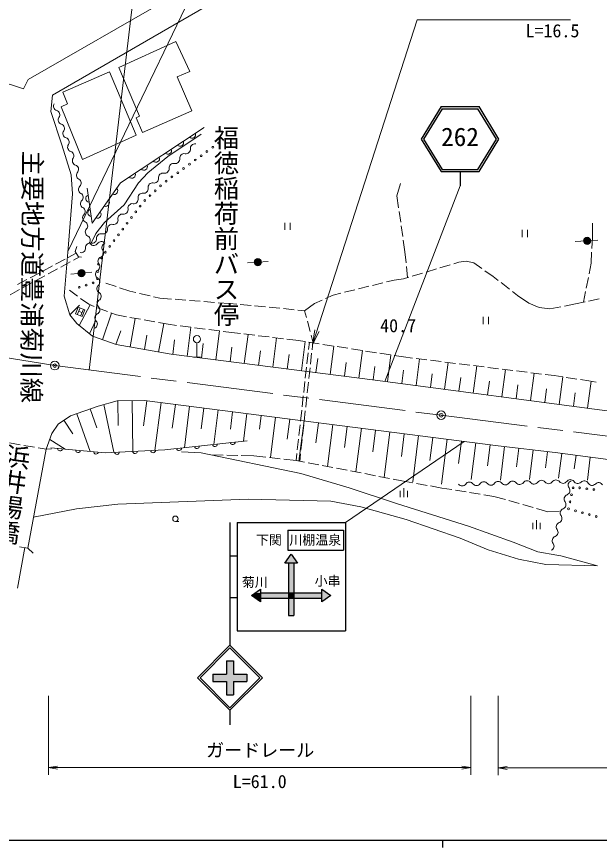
# Model space of a CAD drawing. Units: millimetres at full size, sheet at 1:1000; details may follow other scales. Extents: x 40000 to 680000, y 20000 to 380000.
# Drawn here: x 308952 to 389755, y 204000 to 319112 of the extents above; entities that cross this region are included whole.
import ezdxf
from ezdxf.enums import TextEntityAlignment as Align

# ---------------------------------------------------------------- set-up
doc = ezdxf.new("R2010")
doc.units = ezdxf.units.MM
doc.header["$LTSCALE"] = 1000
doc.header["$PDMODE"] = 32
doc.header["$PDSIZE"] = 500
doc.linetypes.add('CHAIN', pattern=[18.5, 12, -1.5, 3.5, -1.5])
for name, color, linetype, lineweight in [('M-BGD', 7, 'Continuous', 13), ('M-BMK', 2, 'CHAIN', 13), ('M-BMK-SRVR', 3, 'Continuous', 13), ('M-STR-HTXT', 7, 'Continuous', 13), ('M-STR-STRC', 7, 'Continuous', 25), ('M-TTL-BAND', 7, 'Continuous', 25)]:
    doc.layers.add(name, color=color, linetype=linetype, lineweight=lineweight)
doc.layers.add('M-BGD-HTXT', color=7, linetype='Continuous')
doc.styles.add('@ＭＳ ゴシック', font='')
doc.styles.add('ＭＳ ゴシック', font='')
doc.styles.get('@ＭＳ ゴシック').set_extended_font_data('@MS Gothic')
doc.styles.get('ＭＳ ゴシック').set_extended_font_data('MS Gothic')

# ---------------------------------------------------------------- blocks, each defined once
blk = doc.blocks.new('open_arrow')
at = {"color": 0, "linetype": 'Continuous', "lineweight": -2}
blk.add_lwpolyline([(7.5, 1.25), (0, 0), (7.5, -1.25)], dxfattribs=at)

msp = doc.modelspace()

# ---------------------------------------------------------------- hatches: boundary and pattern name
at = {"layer": 'M-STR-STRC'}
for points in [[(347035, 244635), (347910, 243385), (347410, 243385), (346660, 243385), (346160, 243385)], [(346660, 243385), (347410, 243385), (347410, 239260), (346660, 239260)], [(342785, 239760), (342785, 239260), (342785, 238510), (342785, 238010), (341535, 238885)], [(351285, 239260), (351285, 239760), (352535, 238885), (351285, 238010), (351285, 238510)], [(341535, 238885), (342070, 239260), (342785, 239260), (342785, 238510), (342785, 238010)], [(342785, 239260), (346660, 239260), (346660, 238510), (342785, 238510)], [(346660, 239260), (347410, 239260), (347410, 238510), (346660, 238510)], [(346660, 238510), (347410, 238510), (347410, 236135), (346660, 236135)], [(347410, 239260), (351285, 239260), (351285, 238510), (347410, 238510)], [(336175, 228000), (338036, 228000), (338036, 229860), (339036, 229860), (339036, 228000), (340895, 228000), (340895, 227000), (339035, 227000), (339035, 225140), (338035, 225140), (338035, 227000), (336175, 227000)]]:
    msp.add_hatch(color=256, dxfattribs=at).paths.add_polyline_path(points)

# ---------------------------------------------------------------- linework, layer by layer
at = {"layer": 'M-BGD'}
for p, q in [((333977, 323849), (310547, 310413)), ((313935, 308210), (334935, 320361)), ((323109, 312040), (331042, 315650)), ((331042, 315650), (332951, 311499)), ((326010, 305317), (323109, 312040)), ((315384, 308629), (321841, 311478)), ((321841, 311478), (325549, 302685)), ((332951, 311499), (331223, 310754)), ((309908, 309104), (305500, 310537)), ((310547, 310413), (309908, 309104)), ((331223, 310754), (333258, 306039)), ((316032, 307025), (315384, 308629)), ((313701, 305951), (313935, 308210)), ((315114, 306620), (316032, 307025)), ((318067, 299326), (315114, 306620)), ((315243, 301324), (313701, 305951)), ((325524, 305076), (326010, 305317)), ((326388, 303074), (325524, 305076)), ((333258, 306039), (326388, 303074)), ((325549, 302685), (318067, 299326)), ((316536, 297211), (315243, 301324)), ((316723, 294563), (316536, 297211)), ((361686, 294259), (362195, 295988)), ((316163, 287599), (316723, 294563)), ((361921, 292613), (361686, 294259)), ((362203, 290633), (361991, 292118)), ((346122, 290550), (346122, 289550)), ((346872, 289550), (346872, 290550)), ((362485, 288653), (362273, 290138)), ((388788, 288529), (388788, 290475)), ((379036, 289551), (379036, 288551)), ((379786, 288551), (379786, 289551)), ((362790, 286512), (362555, 288158)), ((386405, 287929), (389521, 288123)), ((388706, 286985), (388788, 288529)), ((315529, 280354), (316163, 287599)), ((315676, 285517), (314354, 284808)), ((317226, 286347), (316117, 285753)), ((316828, 285368), (317667, 285827)), ((362952, 284983), (362790, 286512)), ((388597, 284942), (388679, 286486)), ((313913, 284572), (312591, 283864)), ((315073, 284408), (316389, 285128)), ((340953, 284983), (343837, 285177)), ((363166, 282956), (363004, 284486)), ((367638, 284300), (369075, 284731)), ((369554, 284875), (370278, 285093)), ((370278, 285093), (371285, 285245)), ((371285, 285245), (372331, 284991)), ((372331, 284991), (373470, 284195)), ((388317, 283469), (388597, 284942)), ((312150, 283628), (310828, 282919)), ((311563, 282489), (312879, 283209)), ((313318, 283449), (314634, 284168)), ((316493, 283436), (319391, 283716)), ((363808, 283149), (365244, 283581)), ((365723, 283724), (367160, 284156)), ((373880, 283909), (375019, 283113)), ((310387, 282683), (309065, 281975)), ((309808, 281530), (311125, 282249)), ((321311, 282196), (322741, 281710)), ((358287, 281868), (359744, 282224)), ((360230, 282343), (361319, 282609)), ((361319, 282609), (362604, 282788)), ((362604, 282788), (363329, 283005)), ((375019, 283113), (375721, 282562)), ((376114, 282253), (377294, 281327)), ((387944, 281504), (388224, 282977)), ((308054, 280570), (309370, 281290)), ((317412, 280370), (316283, 281190)), ((323214, 281549), (324644, 281064)), ((324644, 281064), (325505, 280866)), ((354402, 280917), (355859, 281274)), ((356345, 281392), (357802, 281749)), ((377687, 281018), (378390, 280467)), ((387571, 279539), (387851, 281012)), ((316331, 277799), (315529, 280354)), ((318946, 279256), (317816, 280076)), ((325993, 280754), (327455, 280419)), ((327942, 280307), (328803, 280110)), ((328803, 280110), (330416, 279983)), ((330915, 279944), (332410, 279826)), ((332908, 279787), (334404, 279669)), ((350266, 279362), (351319, 279843)), ((351774, 280051), (352827, 280532)), ((352827, 280532), (353916, 280798)), ((378390, 280467), (379954, 279411)), ((388251, 279684), (389718, 279995)), ((316331, 277799), (317694, 279142)), ((317484, 278852), (317124, 277919)), ((317391, 277862), (317697, 278654)), ((318417, 278491), (317484, 278852)), ((317642, 276315), (319152, 279177)), ((319706, 278963), (318946, 279256)), ((321571, 278242), (320172, 278783)), ((334902, 279630), (336398, 279513)), ((336896, 279473), (338509, 279347)), ((338509, 279347), (339467, 279256)), ((339965, 279209), (341458, 279068)), ((341956, 279021), (343450, 278880)), ((343947, 278833), (345441, 278692)), ((345938, 278645), (347432, 278505)), ((348888, 278367), (350266, 279362)), ((379954, 279411), (381417, 278801)), ((381417, 278801), (382892, 278623)), ((382892, 278623), (384415, 278913)), ((384906, 279006), (386429, 279297)), ((386429, 279297), (387762, 279580)), ((317312, 276584), (316331, 277799)), ((317124, 277919), (318056, 277559)), ((317556, 278288), (318018, 278110)), ((318162, 278480), (317854, 277685)), ((318056, 277559), (318417, 278491)), ((320841, 274349), (322128, 278027)), ((322798, 277768), (322038, 278062)), ((324175, 277521), (322798, 277768)), ((326143, 277168), (324667, 277433)), ((347930, 278458), (348888, 278367)), ((348888, 278367), (349140, 277410)), ((373620, 277511), (373620, 276511)), ((374370, 276511), (374370, 277511)), ((319462, 274832), (317312, 276584)), ((319044, 275172), (319935, 277070)), ((324697, 273335), (325406, 277300)), ((328112, 276815), (326635, 277080)), ((329981, 276480), (328604, 276727)), ((328635, 272631), (329344, 276595)), ((331136, 276331), (329981, 276480)), ((349267, 276927), (349649, 275476)), ((322729, 273688), (323394, 275589)), ((333120, 276075), (331632, 276267)), ((332589, 272040), (333100, 276078)), ((335103, 275819), (333616, 276011)), ((337087, 275563), (335599, 275755)), ((336558, 271538), (337067, 275566)), ((338738, 275350), (337583, 275499)), ((339980, 275201), (338738, 275350)), ((341966, 274963), (340477, 275141)), ((322734, 273686), (319462, 274832)), ((326666, 272983), (327020, 274965)), ((330605, 272290), (330860, 274309)), ((340526, 271036), (341037, 275074)), ((343952, 274725), (342463, 274903)), ((345938, 274487), (344448, 274665)), ((344495, 270535), (345008, 274598)), ((347677, 274279), (346434, 274427)), ((348948, 274081), (347677, 274279)), ((348463, 270033), (348974, 274077)), ((349434, 273004), (349545, 273988)), ((350925, 273774), (349442, 274004)), ((349777, 274993), (350029, 274036)), ((350029, 274036), (349910, 272955)), ((330375, 272319), (322734, 273686)), ((333961, 271929), (333961, 273929)), ((334574, 271789), (334828, 273803)), ((338542, 271287), (338797, 273306)), ((342510, 270786), (342767, 272817)), ((352901, 273467), (351419, 273697)), ((352431, 269532), (352933, 273462)), ((354877, 273160), (353395, 273390)), ((356854, 272853), (355371, 273083)), ((356400, 269030), (356887, 272847)), ((358662, 268744), (330375, 272319)), ((333461, 271929), (334461, 271929)), ((346479, 270284), (346734, 272306)), ((349209, 271017), (349378, 272507)), ((349855, 272458), (349691, 270966)), ((350447, 269781), (350698, 271748)), ((358830, 272545), (357348, 272776)), ((360806, 272238), (359324, 272469)), ((360367, 268519), (360841, 272233)), ((362572, 271964), (361300, 272162)), ((363858, 271805), (362572, 271964)), ((364333, 267995), (364820, 271685)), ((365842, 271558), (364354, 271743)), ((348984, 269030), (349153, 270520)), ((354416, 269281), (354659, 271188)), ((358384, 268779), (358620, 270627)), ((367827, 271312), (366339, 271497)), ((368298, 267471), (368790, 271193)), ((369812, 271066), (368323, 271251)), ((371797, 270820), (370308, 271005)), ((372264, 266947), (372760, 270701)), ((373782, 270574), (372293, 270759)), ((375766, 270328), (374278, 270513)), ((349637, 270469), (349473, 268978)), ((362350, 268257), (362594, 270102)), ((366315, 267733), (366561, 269594)), ((376229, 266423), (376729, 270209)), ((377751, 270082), (376263, 270267)), ((379736, 269836), (378247, 270021)), ((380195, 265899), (380699, 269717)), ((381721, 269590), (380232, 269774)), ((383503, 269369), (382217, 269528)), ((384671, 269193), (383503, 269369)), ((348759, 267042), (348928, 268533)), ((349418, 268481), (349254, 266990)), ((391541, 264398), (358662, 268744)), ((370281, 267209), (370529, 269086)), ((374246, 266685), (374497, 268578)), ((384160, 265375), (384665, 269192)), ((386648, 268895), (385165, 269118)), ((388311, 268644), (387143, 268820)), ((388126, 264851), (388620, 268588)), ((389299, 268477), (388311, 268644)), ((378212, 266161), (378464, 268070)), ((382178, 265637), (382430, 267545)), ((326681, 265934), (322888, 265888)), ((324997, 265913), (325084, 258860)), ((375715, 259656), (326681, 265934)), ((348534, 265055), (348703, 266546)), ((349199, 266493), (349035, 265002)), ((386143, 265113), (386390, 266981)), ((320255, 265155), (316423, 263784)), ((319165, 264765), (320099, 262154)), ((322888, 265888), (320255, 265155)), ((321066, 265381), (322456, 258739)), ((322997, 265889), (323039, 262453)), ((326994, 265894), (326546, 262396)), ((328978, 265640), (328128, 259001)), ((330962, 265386), (330537, 262066)), ((332946, 265132), (332208, 259368)), ((334929, 264878), (334560, 261996)), ((316423, 263784), (314694, 262647)), ((317282, 264092), (319150, 258869)), ((336913, 264624), (336299, 259827)), ((338897, 264370), (338590, 261971)), ((340881, 264116), (340390, 260286)), ((342865, 263862), (342619, 261947)), ((344849, 263608), (344133, 258016)), ((348309, 263068), (348477, 264558)), ((348981, 264505), (348817, 263014)), ((314694, 262647), (313821, 261370)), ((315514, 263187), (316745, 261315)), ((346832, 263354), (346474, 260558)), ((348084, 261081), (348252, 262571)), ((348816, 263100), (348103, 257533)), ((348762, 262517), (348598, 261026)), ((350800, 262846), (350444, 260063)), ((352784, 262592), (352039, 256778)), ((313821, 261370), (313073, 259189)), ((354768, 262338), (354395, 259431)), ((356751, 262084), (355975, 256023)), ((358735, 261830), (358347, 258800)), ((360719, 261576), (359911, 255269)), ((362703, 261322), (362299, 258168)), ((313545, 260514), (315688, 259176)), ((347859, 259093), (348027, 260584)), ((348544, 260529), (348380, 259038)), ((364687, 261068), (363867, 254670)), ((366670, 260814), (366261, 257615)), ((368654, 260560), (367856, 254326)), ((370638, 260306), (370239, 257189)), ((307984, 260032), (309464, 259787)), ((309957, 259705), (311437, 259460)), ((313073, 259189), (310507, 245464)), ((311930, 259378), (313073, 259189)), ((313073, 259189), (313804, 259217)), ((372622, 260052), (371974, 254989)), ((374606, 259798), (374230, 256867)), ((383629, 258698), (375715, 259656)), ((376590, 259550), (376022, 254878)), ((378575, 259308), (378263, 256739)), ((380561, 259067), (380062, 254961)), ((335868, 258372), (337604, 258344)), ((338104, 258336), (339604, 258312)), ((340104, 258304), (341840, 258276)), ((341840, 258276), (343524, 258085)), ((344020, 258029), (345511, 257860)), ((347691, 257613), (347802, 258596)), ((348325, 258541), (348206, 257460)), ((382546, 258825), (382276, 256606)), ((420761, 253908), (383629, 258698)), ((384531, 258582), (384087, 255142)), ((386515, 258326), (386274, 256457)), ((388498, 258070), (388086, 254876)), ((346008, 257803), (347691, 257613)), ((347691, 257613), (348883, 257384)), ((349374, 257290), (350847, 257007)), ((351338, 256913), (352811, 256630)), ((353302, 256536), (354775, 256254)), ((355267, 256159), (356740, 255877)), ((357231, 255783), (358704, 255500)), ((359195, 255406), (360668, 255123)), ((361159, 255029), (362351, 254801)), ((362351, 254801), (363894, 254521)), ((364386, 254432), (365862, 254164)), ((362145, 252544), (362145, 253419)), ((362645, 252544), (362645, 253794)), ((363145, 252544), (363145, 253419)), ((366354, 254075), (367897, 253796)), ((367897, 253796), (369294, 253572)), ((369788, 253493), (371269, 253256)), ((371763, 253177), (373244, 252941)), ((373738, 252862), (375135, 252638)), ((375135, 252638), (376718, 252184)), ((377198, 252046), (378640, 251632)), ((379121, 251494), (380563, 251081)), ((381043, 250943), (382627, 250489)), ((382627, 250489), (384205, 250582)), ((330966, 249160), (331466, 249160)), ((380547, 248092), (380547, 248967)), ((381047, 248092), (381047, 249342)), ((381547, 248092), (381547, 248967)), ((309060, 239912), (310092, 245533)), ((309338, 245658), (310507, 245464)), ((310507, 245464), (311241, 244782))]:
    msp.add_line(p, q, dxfattribs=at)
for points in [[(318730, 295337), (319443, 290478), (323356, 296064), (334948, 303744)], [(334543, 302842), (329911, 299727), (327128, 297473), (325840, 296071), (323887, 293028), (321135, 290598), (319920, 289060), (319301, 287743)], [(317317, 287246), (317088, 286571), (317533, 285846), (317966, 285783)], [(313700, 259353), (321245, 258683), (329507, 259064), (340898, 260343)], [(331793, 258814), (334528, 258648), (348342, 255799), (355071, 253840), (361634, 251640), (371594, 248498), (377789, 246285), (381236, 244962), (383869, 244491), (384416, 244377), (389504, 242990), (382340, 243175), (378549, 243926), (374339, 245236), (370434, 246851), (362942, 249433), (356699, 251184), (352520, 251989), (341057, 252250), (322986, 251567), (317271, 250901), (311309, 249753)]]:
    msp.add_lwpolyline(points, dxfattribs=at)
for centre, radius in [((336959, 301598), 125), ((335342, 300422), 125), ((336150, 301010), 125), ((333724, 299246), 125), ((334533, 299834), 125), ((332106, 298071), 125), ((332915, 298659), 125), ((330488, 296895), 125), ((331297, 297483), 125), ((329679, 296307), 125), ((328184, 294981), 125), ((328921, 295657), 125), ((326709, 293631), 125), ((327446, 294306), 125), ((326070, 292865), 125), ((324866, 291268), 125), ((325468, 292067), 125), ((324265, 290469), 125), ((323061, 288872), 125), ((323663, 289671), 125), ((322459, 288073), 125), ((388049, 288031), 500), ((388049, 288031), 400), ((388049, 288031), 300), ((388049, 288031), 200), ((388049, 288031), 100), ((388049, 288031), 20), ((321858, 287275), 125), ((320654, 285677), 125), ((321256, 286476), 125), ((342395, 285080), 500), ((342395, 285080), 400), ((320294, 284788), 125), ((342395, 285080), 300), ((342395, 285080), 200), ((342395, 285080), 100), ((342395, 285080), 20), ((317942, 283576), 500), ((317942, 283576), 400), ((317942, 283576), 300), ((317942, 283576), 200), ((317942, 283576), 100), ((317942, 283576), 20), ((320221, 283791), 125), ((318601, 281911), 125), ((319556, 282208), 125), ((320148, 282793), 125), ((317647, 281614), 125), ((333961, 274429), 500), ((386106, 253838), 125), ((387018, 253827), 125), ((388010, 253702), 125), ((389002, 253577), 125), ((385894, 252861), 125), ((385470, 250906), 125), ((385682, 251884), 125), ((330966, 249535), 375), ((386434, 250641), 125), ((387398, 250377), 125), ((388362, 250113), 125), ((389327, 249849), 125)]:
    msp.add_circle(centre, radius, dxfattribs=at)
for centre, radius, start, end in [((314693, 306693), 625, 145.94041, 252.20061), ((314311, 305503), 625, 325.94041, 72.20061), ((315346, 304803), 625, 145.94041, 252.20061), ((314964, 303613), 625, 325.94041, 72.20061), ((316000, 302913), 625, 145.94041, 252.20061), ((333258, 302760), 512, 226.20773, 20.84697), ((315618, 301723), 625, 325.94041, 72.20061), ((331591, 301655), 512, 226.20773, 20.84697), ((316653, 301023), 625, 145.94041, 252.20061), ((329923, 300550), 512, 226.20773, 20.84697), ((332422, 300730), 625, 259.35419, 5.61439), ((333666, 300852), 625, 79.35419, 185.61439), ((316271, 299832), 625, 325.94041, 72.20061), ((317307, 299132), 625, 145.94041, 252.20061), ((328256, 299446), 512, 226.20773, 20.84697), ((330947, 299379), 625, 259.35419, 5.61439), ((332191, 299501), 625, 79.35419, 185.61439), ((316925, 297942), 625, 325.94041, 72.20061), ((326589, 298341), 512, 226.20773, 20.84697), ((330716, 298151), 625, 79.35419, 185.61439), ((317883, 297149), 625, 134.8391, 241.09931), ((324922, 297236), 512, 226.20773, 20.84697), ((329241, 296800), 625, 79.35419, 185.61439), ((329472, 298028), 625, 259.35419, 5.61439), ((317279, 296055), 625, 314.8391, 61.09931), ((327802, 295443), 625, 82.72613, 188.98634), ((327997, 296678), 625, 259.35419, 5.61439), ((318161, 295168), 625, 134.8391, 241.09931), ((322455, 294973), 512, 247.66834, 42.30758), ((326568, 295248), 625, 262.72613, 8.98634), ((318438, 293188), 625, 134.8391, 241.09931), ((317556, 294074), 625, 314.8391, 61.09931), ((319053, 293913), 512, 111.02036, 265.65959), ((321307, 293335), 512, 247.66834, 42.30758), ((325175, 293813), 625, 262.72613, 8.98634), ((326410, 294008), 625, 82.72613, 188.98634), ((317834, 292093), 625, 314.8391, 61.09931), ((319343, 291934), 512, 111.02036, 265.65959), ((323782, 292378), 625, 262.72613, 8.98634), ((325017, 292573), 625, 82.72613, 188.98634), ((318735, 291227), 625, 137.43559, 243.6958), ((320160, 291697), 512, 247.66834, 42.30758), ((323624, 291138), 625, 82.72613, 188.98634), ((318181, 290107), 625, 317.43559, 63.6958), ((322174, 289713), 625, 77.48041, 183.74061), ((322389, 290943), 625, 262.72613, 8.98634), ((319101, 289261), 625, 137.43559, 243.6958), ((320656, 288411), 625, 77.48041, 183.74061), ((320927, 289631), 625, 257.48041, 3.74061), ((318548, 288141), 625, 317.43559, 63.6958), ((319409, 288329), 625, 257.48041, 3.74061), ((320689, 287323), 625, 39.29281, 145.55302), ((317890, 287027), 625, 257.48041, 3.74061), ((319138, 287109), 625, 77.48041, 183.74061), ((319658, 288030), 625, 219.29281, 325.55302), ((320406, 286376), 625, 291.17974, 37.43994), ((321399, 287136), 625, 111.17974, 217.43994), ((320858, 285211), 625, 111.17974, 217.43994), ((319865, 284451), 625, 291.17974, 37.43994), ((320513, 283407), 625, 132.45596, 238.71616), ((319864, 282339), 625, 312.45596, 58.71616), ((320708, 281416), 625, 132.45596, 238.71616), ((320059, 280348), 625, 312.45596, 58.71616), ((320766, 279331), 625, 117.19125, 223.45145), ((319859, 278471), 625, 297.19125, 43.45145), ((320430, 277360), 625, 117.19125, 223.45145), ((319522, 276500), 625, 297.19125, 43.45145), ((338923, 260176), 354, 195.2008, 357.60597), ((314987, 259293), 354, 183.72348, 346.12866), ((317478, 259072), 354, 183.72348, 346.12866), ((327871, 259043), 354, 191.44199, 353.84717), ((331470, 259339), 354, 195.2008, 357.60597), ((333954, 259618), 354, 195.2008, 357.60597), ((336438, 259897), 354, 195.2008, 357.60597), ((319968, 258851), 354, 183.72348, 346.12866), ((322876, 258812), 354, 191.44199, 353.84717), ((325374, 258928), 354, 191.44199, 353.84717), ((371736, 253987), 625, 38.30393, 144.56414), ((372717, 254762), 625, 218.30393, 324.56414), ((373735, 254037), 625, 38.30393, 144.56414), ((374716, 254812), 625, 218.30393, 324.56414), ((375735, 254087), 625, 38.30393, 144.56414), ((376716, 254862), 625, 218.30393, 324.56414), ((377734, 254137), 625, 38.30393, 144.56414), ((378715, 254912), 625, 218.30393, 324.56414), ((379733, 254187), 625, 38.30393, 144.56414), ((380714, 254962), 625, 218.30393, 324.56414), ((381733, 254237), 625, 38.30393, 144.56414), ((382714, 255012), 625, 218.30393, 324.56414), ((383732, 254287), 625, 38.30393, 144.56414), ((384713, 255062), 625, 218.30393, 324.56414), ((385731, 254337), 625, 38.30393, 144.56414), ((386047, 254191), 625, 110.83994, 217.10014), ((386765, 255034), 625, 209.70197, 315.96218), ((387663, 254165), 625, 29.70197, 135.96218), ((388749, 254785), 625, 209.70197, 315.96218), ((389648, 253916), 625, 29.70197, 135.96218), ((370717, 254712), 625, 218.30393, 324.56414), ((385050, 253437), 625, 290.83994, 37.10014), ((385494, 252268), 625, 110.83994, 217.10014), ((384498, 251514), 625, 290.83994, 37.10014), ((383945, 249592), 625, 290.83994, 37.10014), ((384942, 250346), 625, 110.83994, 217.10014), ((384390, 248424), 625, 110.83994, 217.10014), ((383393, 247670), 625, 290.83994, 37.10014), ((383838, 246502), 625, 110.83994, 217.10014), ((382841, 245748), 625, 290.83994, 37.10014)]:
    msp.add_arc(centre, radius, start, end, dxfattribs=at)
for p in [(388049, 288031), (342395, 285080), (317942, 283576)]:
    msp.add_point(p, dxfattribs=at)
at = {"layer": 'M-BMK'}
for p, q in [((306492, 272013), (314235, 270751)), ((314235, 270751), (367827, 263875)), ((367827, 263875), (420182, 257320))]:
    msp.add_line(p, q, dxfattribs=at)
at = {"layer": 'M-BMK-SRVR'}
for centre in [(314235, 270751), (367827, 263875)]:
    msp.add_circle(centre, 600, dxfattribs=at)
for p in [(314235, 270751), (367827, 263875)]:
    msp.add_point(p, dxfattribs=at)
at = {"layer": 'M-STR-HTXT'}
for p, q in [((325618, 326154), (319008, 270139)), ((313374, 225000), (313374, 214064)), ((371941, 225000), (371941, 214064)), ((375715, 225000), (375715, 214000)), ((313374, 215064), (371941, 215064)), ((375715, 215000), (453136, 215000))]:
    msp.add_line(p, q, dxfattribs=at)
msp.add_lwpolyline([(349992, 273700), (364496, 318688), (385746, 318688)], dxfattribs=at)
at = {"layer": 'M-STR-STRC', "lineweight": 13}
for p, q in [((316073, 286579), (336217, 328438)), ((359989, 268569), (370431, 295650)), ((354535, 249000), (370986, 260262))]:
    msp.add_line(p, q, dxfattribs=at)
at = {"layer": 'M-STR-STRC'}
for p, q in [((367795, 306650), (365031, 302150)), ((367963, 306350), (365384, 302150)), ((367795, 306650), (373068, 306650)), ((367963, 306350), (372900, 306350)), ((375479, 302150), (372900, 306350)), ((375831, 302150), (373068, 306650)), ((365031, 302150), (367795, 297650)), ((365384, 302150), (367963, 297950)), ((372900, 297950), (375479, 302150)), ((373068, 297650), (375831, 302150)), ((367795, 297650), (373068, 297650)), ((367963, 297950), (372900, 297950)), ((370431, 297650), (370431, 295650)), ((338535, 249000), (338535, 232000)), ((339535, 249000), (339535, 234000)), ((339535, 249000), (354535, 249000)), ((354535, 249000), (354535, 234000)), ((346554, 247966), (354259, 247966)), ((346554, 247966), (346554, 245166)), ((354259, 247966), (354259, 245166)), ((338535, 244375), (339535, 244375)), ((346160, 243385), (347035, 244635)), ((346554, 245166), (354259, 245166)), ((347035, 244635), (347910, 243385)), ((347910, 243385), (346160, 243385)), ((346660, 243385), (346660, 236135)), ((347410, 243385), (347410, 236135)), ((341535, 238885), (342785, 239760)), ((342785, 239760), (342785, 238010)), ((351285, 238010), (351285, 239760)), ((351285, 239760), (352535, 238885)), ((338535, 238625), (339535, 238625)), ((342785, 238010), (341535, 238885)), ((342785, 239260), (351285, 239260)), ((342785, 238510), (351285, 238510)), ((352535, 238885), (351285, 238010)), ((346660, 236135), (347410, 236135)), ((339535, 234000), (354535, 234000)), ((334035, 227500), (338535, 232000)), ((334388, 227500), (338535, 231646)), ((343035, 227500), (338535, 232000)), ((342682, 227500), (338535, 231646)), ((338036, 229860), (339036, 229860)), ((338036, 229860), (338036, 228000)), ((339036, 229860), (339036, 228000)), ((336175, 228000), (336175, 227000)), ((336175, 228000), (338036, 228000)), ((339036, 228000), (340895, 228000)), ((340895, 228000), (340895, 227000)), ((334035, 227500), (338535, 222999)), ((334388, 227500), (338535, 223353)), ((336175, 227000), (338035, 227000)), ((338035, 227000), (338035, 225140)), ((338535, 223353), (342682, 227500)), ((338535, 223000), (343035, 227500)), ((339035, 227000), (340895, 227000)), ((339035, 227000), (339035, 225140)), ((338035, 225140), (339035, 225140)), ((338535, 223000), (338535, 221000))]:
    msp.add_line(p, q, dxfattribs=at)
at = {"layer": 'M-TTL-BAND'}
for p, q in [((40000, 205000), (579000, 205000)), ((368000, 205000), (368000, 204000))]:
    msp.add_line(p, q, dxfattribs=at)

# ---------------------------------------------------------------- block references
at = {"layer": 'M-STR-HTXT'}
for p, xscale, yscale, rotation in [((349992, 273700), 267, 267, 72.1), ((371941, 215064), 167, 167, 180)]:
    msp.add_blockref('open_arrow', p, dxfattribs=dict(at, xscale=xscale, yscale=yscale, rotation=rotation))
at = {"layer": 'M-STR-HTXT', "xscale": 167, "yscale": 167}
for p in [(313374, 215064), (375715, 215000)]:
    msp.add_blockref('open_arrow', p, dxfattribs=at)

# ---------------------------------------------------------------- texts
at = {"layer": 'M-BGD-HTXT'}
for s, rotation, style, p in [('福徳稲荷前バス停', 270, '@ＭＳ ゴシック', (337998, 290097)), ('主要地方道豊浦菊川線', 269.715, 'ＭＳ ゴシック', (311084, 283057)), ('浜井場橋', 262.303, '@ＭＳ ゴシック', (308326, 252918))]:
    msp.add_text(s, height=2566, rotation=rotation, dxfattribs=dict(at, style=style)).set_placement(p, align=Align.MIDDLE_CENTER)
at = {"layer": 'M-BGD-HTXT', "style": 'ＭＳ ゴシック'}
msp.add_text('40.7', height=1833, dxfattribs=at).set_placement((361849, 274832), align=Align.BOTTOM_CENTER)
at = {"layer": 'M-STR-HTXT', "style": 'ＭＳ ゴシック'}
for s, p in [('L=16.5', (383243, 315691)), ('ガードレール', (342730, 216000)), ('L=61.0', (342657, 211668))]:
    msp.add_text(s, height=1833, dxfattribs=at).set_placement(p, align=Align.BOTTOM_CENTER)
at = {"layer": 'M-STR-STRC', "style": 'ＭＳ ゴシック'}
msp.add_text('262', height=2566, dxfattribs=at).set_placement((370431, 300400), align=Align.BOTTOM_CENTER)
for s, p in [('下関', (342137, 245556)), ('小串', (350269, 239860))]:
    msp.add_text(s, height=1320, dxfattribs=at).set_placement(p, align=Align.BOTTOM_LEFT)
for s, p in [('川棚温泉', (350360, 246600)), ('菊川', (341974, 240760))]:
    msp.add_text(s, height=1320, dxfattribs=at).set_placement(p, align=Align.MIDDLE_CENTER)

doc.saveas('drawing.dxf')
